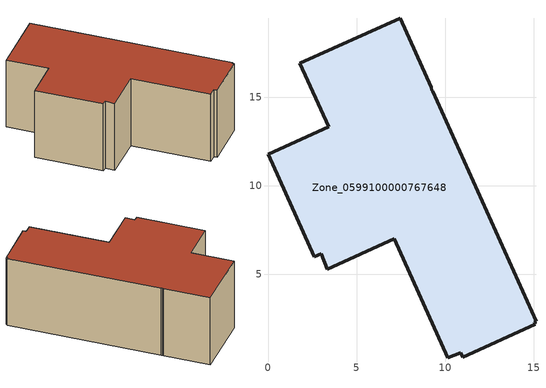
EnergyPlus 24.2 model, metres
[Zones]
Zone_0599100000767648
 floor ground (C_G): 15.14,2.35 15.03,2.31 15.09,2.17 11,0.32 10.88,0.58 10.17,0.29 7.14,7.01 3.35,5.3 3.02,6.16 2.6,6 0,11.79 3.42,13.34 1.8,16.94 7.46,19.48 9.22,15.57 9.24,15.41 9.31,15.36 z0
 wall outside (C_F): 1.8,16.94 3.42,13.34 0,11.79 2.6,6 3.02,6.16 3.35,5.3 7.14,7.01 10.17,0.29 10.88,0.58 11,0.32 15.09,2.17 15.03,2.31 15.14,2.35 9.31,15.36 9.24,15.41 9.22,15.57 7.46,19.48 1.8,16.94 z0:6.95
 roof outside (C_R): 15.14,2.35 9.31,15.36 9.24,15.41 9.22,15.57 7.46,19.48 1.8,16.94 3.42,13.34 0,11.79 2.6,6 3.02,6.16 3.35,5.3 7.14,7.01 10.17,0.29 10.88,0.58 11,0.32 15.09,2.17 15.03,2.31 z6.95
[BUILDING]
Pand.0599100000767648: North Axis=0; Terrain=City; Loads Convergence Tolerance Value=0.04; Temperature Convergence Tolerance Value=0.4; Solar Distribution=FullExterior; Maximum Number of Warmup Days=25; Minimum Number of Warmup Days=1
[Site:Location]
Rotterdam.The.Hague.AP_ZH_NLD Design_Conditions: Latitude=51.96; Longitude=4.45; Time Zone=1; Elevation=-4.5
[SITE:GROUNDTEMPERATURE:BUILDINGSURFACE]
18, 18, 18, 18, 18, 18, 18, 18, 18, 18, 18, 18
[MATERIAL] Thermal Absorptance=0.9; Solar Absorptance=0.7; Visible Absorptance=0.7
Name | Roughness | Thickness | Conductivity | Density | Specific Heat
G.D.2006-2014 | MediumSmooth | 0.15 | 0.06 | 540 | 1210
F.D.2006-2014 | Rough | 0.3 | 0.12 | 1920 | 840
R.D.2006-2014 | MediumRough | 0.2 | 0.08 | 1500 | 1000
[CONSTRUCTION]
C_G: G.D.2006-2014
C_F: F.D.2006-2014
C_R: R.D.2006-2014
[ZONE]
Zone_0599100000767648: Type=1; Multiplier=1; Ceiling Height=Autocalculate; Volume=Autocalculate; Floor Area=autocalculate; Part of Total Floor Area=Yes
[ZONEINFILTRATION:DESIGNFLOWRATE]
Infil_Zone_0599100000767648: Zone or ZoneList or Space or SpaceList=Zone_0599100000767648; Schedule=AlwaysOn; Design Flow Rate Calculation Method=Flow/Area; Flow Rate per Floor Area=0.0021; Constant Term Coefficient=1; Temperature Term Coefficient=0; Velocity Term Coefficient=0; Velocity Squared Term Coefficient=0
[HVACTEMPLATE:ZONE:IDEALLOADSAIRSYSTEM]
Zone_0599100000767648: Maximum Heating Supply Air Temperature=50; Minimum Cooling Supply Air Temperature=13; Maximum Heating Supply Air Humidity Ratio=0.0156; Minimum Cooling Supply Air Humidity Ratio=0.0077; Heating Limit=NoLimit; Cooling Limit=NoLimit; Dehumidification Control Type=ConstantSensibleHeatRatio; Cooling Sensible Heat Ratio=0.7; Dehumidification Setpoint=60; Humidification Control Type=None; Humidification Setpoint=30; Outdoor Air Method=None; Outdoor Air Flow Rate per Person=0.00944; Outdoor Air Flow Rate per Zone Floor Area=0; Outdoor Air Flow Rate per Zone=0; Demand Controlled Ventilation Type=None; Outdoor Air Economizer Type=NoEconomizer; Heat Recovery Type=None; Sensible Heat Recovery Effectiveness=0.7; Latent Heat Recovery Effectiveness=0.65
[ZONECONTROL:THERMOSTAT]
ThermostatControl_Zone_0599100000767648: Zone or ZoneList=Zone_0599100000767648; Control Type Schedule=DualSetpointControlType; Control 1=Thermostat_Zone_0599100000767648; Temperature Difference Between Cutout And Setpoint=0
[THERMOSTATSETPOINT:DUALSETPOINT]
Thermostat_Zone_0599100000767648: Heating Setpoint Temperature Schedule=HeatingSetpoint_Zone_0599100000767648; Cooling Setpoint Temperature Schedule=CoolingSetpoint_Zone_0599100000767648
[SCHEDULE:COMPACT]
HeatingSetpoint_Zone_0599100000767648: Through: 12/31, For: AllDays, Until: 24:00, 21
CoolingSetpoint_Zone_0599100000767648: Through: 12/31, For: AllDays, Until: 24:00, 24
DualSetpointControlType: Through: 12/31, For: AllDays, Until: 24:00, 4
AlwaysOn: Through: 12/31, For: AllDays, Until: 24:00, 1
